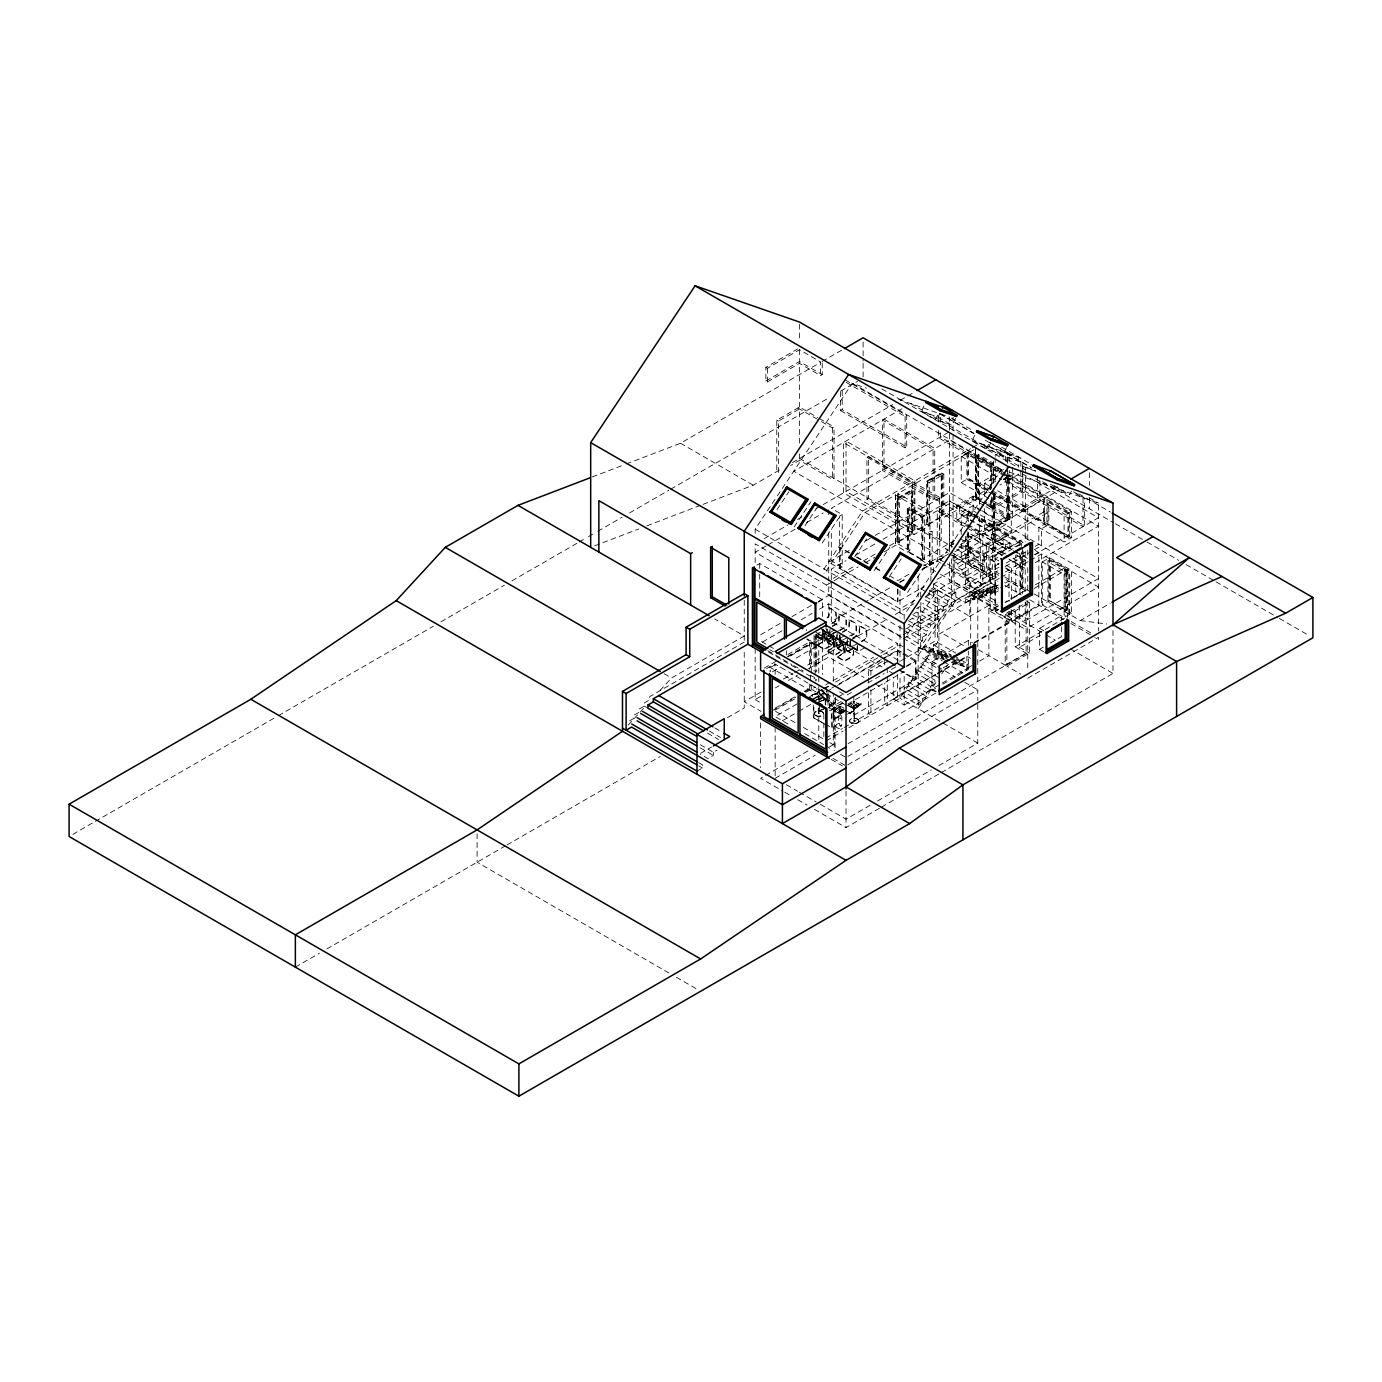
<?xml version="1.0" encoding="UTF-8"?>
<svg xmlns="http://www.w3.org/2000/svg" width="1382" height="1382" viewBox="0 0 1382 1382"><rect width="100%" height="100%" fill="white"/><g stroke="black" fill="none" stroke-linecap="round" stroke-linejoin="round"><path stroke-width="0.75" stroke-dasharray="5 3.75" d="M889.438 545.873L896.901 541.571L896.901 498.332L911.446 489.936L913.986 491.405L913.986 534.644L929.257 525.834L929.257 482.594L943.802 474.199L943.802 517.438L978.681 497.917L978.681 454.695L993.226 463.074L993.226 485.721M973.757 449.772L897.989 493.512L897.989 543.869L899.457 543.04L899.457 499.8L913.986 491.405M913.986 534.644L911.446 533.176L911.446 489.936M912.362 532.64L912.362 482.283L843.469 442.516L843.469 492.873L912.362 532.64L911.446 533.176M932.522 563.804L924.351 559.088L924.351 515.866L909.805 507.47L907.266 508.939L921.811 517.334L921.811 560.556L929.982 565.273L937.255 561.075L937.255 510.718L965.966 527.302M973.153 514.45L949.434 500.75L949.434 551.107L945.253 548.706L954.236 543.506L951.611 542.09L951.611 548.378M978.145 454.298L978.681 497.917M1011.607 549.241L984.692 533.694L984.692 508.507M984.692 495.913L984.692 483.337L997.752 475.788M1007.582 469.275L1007.582 517.542L990.687 507.781L990.687 499.541L1064.105 541.986L1071.378 537.788L1071.378 511.565L1007.081 474.441M990.687 489.245L990.687 464.542L993.226 463.074M991.222 499.23L991.222 507.47L985.781 504.309M991.222 488.934L991.222 464.231M991.775 496.864L991.775 507.142L982.688 501.908M991.775 484.512L991.775 463.92L977.229 455.524L977.229 498.764L980.874 500.854M990.687 507.781L993.226 506.313L993.226 498.073M993.589 493.927L993.226 506.313M993.589 483.441L993.589 458.254M994.677 494.981L994.677 527.924L984.692 533.694M1012.678 467.168L1012.678 517.542L995.23 507.47L995.23 492.769M995.23 480.176L995.23 459.204M1005.405 477.723L1005.405 481.869L999.946 485.013M1005.405 461.173L1005.405 452.881L982.274 444.849L997.718 453.78L1020.849 461.813L1005.405 452.881M1073.555 491.854L1084.645 498.263L1084.645 525.713L1007.046 480.919L1007.046 476.686M1007.046 461.899L1007.046 453.451L1020.849 458.254L1020.849 468.74M940.347 432.756L940.347 436.954L1009.223 476.721L1009.223 470.416M1009.223 462.02L1009.223 453.624L988.735 441.808M1020.849 470.087L1020.849 490.783L993.589 506.52L987.767 503.169M1022.49 471.037L1022.49 491.733L995.23 507.47M1022.49 468.964L1022.49 462.745L999.359 454.713L995.23 457.097M1027.759 550.174L1027.759 558.57L1013.403 550.278M1027.759 539.671L1027.759 508.196L993.658 488.52M1037.381 475.494L1037.381 500.336L1022.853 508.731L1022.853 466.304L1035.567 470.726M1039.938 481.109L1039.938 501.804L1025.392 510.2L1022.853 508.731M819.526 706.15L818.956 713.889L818.248 706.219M829.442 700.501L828.215 700.156M829.304 708.033L829.563 696.39M843.365 709.657C831.463 708.361 845.231 747.576 841.12 710.175M853.437 705.597L854.715 705.114M839.997 715.479L840.688 706.807M840.273 715.634L833.519 719.314L833.916 711.091M840.912 712.369L845.991 709.743M853.713 710.521L854.024 702.263M818.593 698.826L818.196 697.91L819.388 697.824M839.824 707.342L840.809 706.478L846.354 709.64M841.137 713.337L841.362 712.214M841.362 712.87L841.327 713.233A1.935 1.123 60 0 1 840.36 713.786L833.501 710.711M854.819 707.791L854.853 708.43A1.935 1.123 60 0 1 853.886 708.983M861.176 704.112L860.364 704.872L854.629 701.814M811.856 694.991L819.63 692.503M821.979 689.428L821.979 689.86A1.935 0.916 67.8 0 0 822.791 691.777M839.997 718.139L840.843 718.795M839.807 725.757L841.102 725.757M853.627 705.736L854.836 705.269L854.18 721.214L853.54 702.436L854.525 701.59M929.602 531.604L932.176 531.604L932.176 563.079L930.898 563.821L929.654 563.269L929.602 531.604L932.176 531.604M929.654 563.269L932.176 563.079M806.863 638.743L814.084 642.976L820.873 639.106A2.781 1.624 -59.7 0 0 822.653 636.877L822.394 631.28M817.125 644.755L824.346 648.987L831.152 645.118A2.781 1.624 -59.7 0 0 832.914 642.889C837.544 636.895 820.753 626.789 825.693 638.657A2.781 1.624 -59.7 0 1 823.931 640.885L817.125 645.377L824.346 649.609L831.152 645.74A3.541 2.056 -59.7 0 0 833.501 642.578L833.501 637.499A1.831 1.054 -59.7 0 0 832.206 636.739L825.9 640.332A2.177 1.278 -59.7 0 1 824.346 639.434L824.346 632.818M832.914 642.889L825.728 638.536M835.644 639.037L835.816 644.599A2.781 1.624 -59.7 0 1 834.054 646.811L827.265 651.319L834.486 655.534L841.293 651.665A3.541 2.056 -59.7 0 0 843.625 648.503L843.625 643.425A1.831 1.054 -59.7 0 0 842.329 642.665L836.041 646.258A2.177 1.278 -59.7 0 1 834.486 645.359L834.486 638.743L827.265 634.528L826.73 641.749A2.954 1.728 -59.7 0 0 828.544 642.803C832.638 635.029 846.613 640.695 843.037 648.814A2.781 1.624 -59.7 0 1 841.275 651.043L834.486 654.913L827.265 650.68M845.629 644.876L845.732 650.404A2.781 1.624 -59.7 0 1 843.97 652.615L837.181 657.124L844.402 661.339L851.208 657.469A3.541 2.056 -59.7 0 0 853.54 654.325L853.54 649.229A1.831 1.054 -59.7 0 0 852.245 648.486L845.957 652.062A2.177 1.278 -59.7 0 1 844.402 651.164L844.402 644.548L837.181 640.332L836.646 647.553A2.954 1.728 -59.7 0 0 838.459 648.607C842.554 640.833 856.546 646.5 852.953 654.619A2.781 1.624 -59.7 0 1 851.191 656.847L844.402 660.717L837.181 656.485M835.333 702.419L829.856 704.526M840.325 706.53L833.795 710.365L833.553 719.331L840.083 715.686L833.916 719.245M833.951 710.832L840.152 706.686M854.767 708.085L853.817 708.638L848.272 705.476M955.636 418.245L952.146 425.293L935.407 419.472L921.241 411.283L923.85 406.014M935.407 419.472L938.896 412.423M921.241 411.283L937.981 417.105L939.725 413.581M1006.528 447.613L1003.038 454.661L986.299 448.856L972.133 440.668L974.742 435.382M986.299 448.856L989.788 441.808M972.133 440.668L988.873 446.49L990.618 442.966M1035.602 478.777L1052.998 488.831L1054.742 485.307M1052.998 488.831L1069.737 494.635L1071.482 491.111M819.595 698.359L819.664 702.142M818.265 713.457L819.526 713.492M828.474 700.847L829.321 700.225M755.159 533.383L755.159 529.185L776.2 497.572M777.375 495.81L852.297 383.28L866.462 388.204M777.029 509.561L788.984 491.595M794.166 526.905L810.906 501.752M805.015 525.713L816.969 507.747M822.152 543.057L838.891 517.922M912.362 482.283L862.61 510.995L824.035 568.952L824.035 573.15M937.255 510.718L929.982 514.916L895.45 494.981L865.149 512.463L826.574 570.42L826.574 574.618M854.698 556.894L866.669 538.928M874.236 570.645L889.766 547.289M889.231 576.83L901.185 558.864M907.559 592.377L924.299 567.242M904.173 619.412L904.173 615.215L1001.311 469.327L1007.392 471.435M907.145 634.493L937.618 590.045L937.618 642.509L899.993 698.221L844.938 730.007M935.804 682.587L918.166 708.707L918.166 607.562M941.678 673.88L947.568 665.191M918.166 655.413L955.791 600.531L955.791 592.152L937.618 581.649L934.837 583.256M918.166 649.989L951.611 602.949L998.029 576.156M854.836 713.285L853.506 713.734M853.558 720.748L854.819 720.851M628.257 724.997L645.584 706.185M660.009 690.516L671.548 677.975L744.242 635.996L714.667 618.929M853.592 710.797L847.356 714.39M840.101 713.544L841.085 712.266M854.819 701.711L853.679 701.883L854.836 702.021M854.318 708.603L861.141 703.611M854.715 705.805L857.082 704.768M839.79 718.191L840.999 718.087M853.506 713.285L854.37 713.077M854.819 707.152L854.076 708.672M853.851 710.953L847.632 714.563M827.162 618.048L827.421 617.875A2.954 1.728 -59.7 0 0 829.235 614.765L829.252 607.838L835.92 612.381L835.92 618.981A2.177 1.278 -59.7 0 1 834.365 621.658L831.221 623.437M965.603 541.779L961.423 539.36M822.221 362.93L822.221 374.626L820.58 375.576L799.504 363.397L767.511 381.864L765.87 380.931L765.87 367.284L797.621 348.955M765.87 367.284L767.511 368.234L799.504 349.767L820.58 361.929L820.58 375.576M765.87 380.931L799.504 361.514L822.221 374.626M626.322 463.937L680.497 443.242L820.165 362.602M822.031 361.514L842.571 349.663M799.504 443.225L799.504 408.934L778.412 421.113L778.412 472.523L776.788 471.59L776.788 420.163L799.504 407.051L817.678 417.537M72.831 834.348L93.389 822.48M95.254 821.409L276.469 716.774M278.335 715.703L433.412 626.184M440.875 621.865L504.395 585.191M511.876 580.872L577.261 543.126M579.127 542.038L586.607 537.736M588.473 536.648L595.953 532.329M597.819 531.258L622.107 517.231M629.57 512.929L668.802 490.265M670.667 489.193L829.476 397.515M840.688 391.037L857.496 381.328M840.567 391.728L840.567 410.627L842.208 409.677L906.713 446.922L906.713 415.446L844.039 379.255M821.426 421.596L832.396 427.936L834.02 426.986L834.02 478.397L832.396 479.347L799.504 460.361L790.711 465.423M703.023 504.378L753.19 485.203L780.277 469.569M792.508 462.504L892.858 404.563M900.321 400.262L905.918 397.014M907.784 395.943L915.264 391.624M901.893 408.778L793.734 471.227L862.61 510.995M846.095 382.33L905.089 416.397L906.713 415.446M866.929 457.304L868.552 456.371L941.246 498.332L939.622 499.282L866.929 457.304L866.929 499.282L939.622 541.243L941.246 540.31L941.246 472.73L943.802 474.199M840.567 410.627L905.089 447.872L906.713 446.922M764.35 538.565L788.276 524.745M797.483 519.442L803.719 515.832M815.881 508.818L821.392 505.622M823.24 504.568L949.434 431.702M766.198 545.89L755.159 552.264L902.308 637.223M768.029 544.836L795.635 528.891M806.673 522.517L823.24 512.964M866.929 499.282L868.552 498.332L868.552 456.371M842.208 514.605L839.651 516.073L839.651 568.538L842.208 567.069L842.208 514.605L831.308 508.3L949.434 440.098L1005.319 472.368M756.887 565.117L759.703 563.493L822.394 599.684L822.394 616.804M929.257 525.834L926.717 524.365L914.901 531.172L846.026 491.405L846.026 441.048L914.901 480.815L970.458 448.735M972.323 447.664L979.717 443.38L1007.582 453.054L1007.582 463.315M988.786 498.505L961.233 482.594L961.233 456.371L968.506 452.173L1005.25 473.387M926.717 524.365L926.717 481.126L941.246 472.73M897.989 498.971L912.535 490.575L912.535 533.798L897.989 542.193M976.141 499.386L976.141 456.164L978.681 454.695M994.971 455.369L997.718 453.78M849.533 552.61L839.651 547.548L848.98 552.921M961.233 482.594L968.506 478.397L1071.378 537.788M933.075 499.697L933.075 449.34L882.372 420.059L882.372 470.433L933.075 499.697L934.716 498.764L934.716 448.39L883.996 419.109L883.996 469.483L952.889 509.25M849.17 550.451L828.751 562.232L897.454 601.896L923.573 586.814M865.892 540.794L873.32 536.51M875.169 535.439L949.434 492.562L975.502 507.626M831.308 579.645L831.308 569.159L846.06 560.643M855.303 555.305L875.601 543.592M882.977 539.326L949.434 500.75M979.596 504.309L979.596 483.337L1007.582 467.168M921.811 517.334L924.351 515.866M943.388 561.679L939.795 559.606L939.795 509.25L949.434 503.687L970.959 516.125M992.138 483.234L995.766 481.126M969.49 527.578L956.759 520.237L956.759 505.553L973.118 496.103L982.205 501.355M1003.228 479.139L1008.67 475.978L1008.67 519.217M1003.764 479.45L1009.223 476.306L1009.223 519.528L1012.678 517.542M833.381 578.246L855.803 565.307M863.266 560.988L876.343 553.439M991.17 487.138L941.246 515.97L943.802 517.438M1003.902 479.796L1007.582 477.671M1009.223 476.721L1016.496 472.523M956.759 505.553L959.488 507.125L973.118 499.248L984.019 505.553M826.574 585.104L832.154 581.891M834.02 580.803L858.222 566.845M865.668 562.543L874.979 557.171M884.29 551.798L895.45 545.337L907.266 552.161L909.805 550.692L909.805 507.47M987.232 492.355L978.145 497.606L986.731 502.564M1007.046 480.919L1020.849 472.938L1098.448 517.749L1034.375 554.752M959.488 507.125L959.488 513.413L973.118 505.553L980.391 509.751M961.233 534.454L961.233 515.123L968.506 510.925L972.151 513.033M744.242 642.077L649.747 696.649L649.747 699.793L644.288 702.937L644.288 706.081L638.847 709.242L638.847 712.386L633.388 715.53L633.388 718.675L627.946 721.819M956.759 520.237L973.118 510.787L978.577 513.949M760.67 634.701L783.007 621.796M791.955 616.631L816.434 602.5M818.299 601.429L831.308 593.914M818.161 602.137L822.394 599.684M762.519 642.025L782.748 630.347M801.163 619.723L812.201 613.349M819.561 609.099L828.751 603.779L897.454 643.442L897.454 662.634M920.015 560.332L957.035 538.945M921.811 560.556L924.351 559.088M962.304 541.796L1057.627 486.758M970.389 519.718L992.207 532.295L1005.837 524.434L1005.837 518.146L992.207 526.006L994.919 527.578L1011.279 518.146L1011.279 532.83L994.919 542.28L994.919 527.578M908.959 574.273L897.989 580.595L890.544 576.294M923.573 565.825L947.655 552.126M960.214 544.888L992.138 526.456M1009.223 476.306L1006.683 474.838L1006.683 518.06L1007.582 517.542M831.308 581.753L831.308 621.624L868.207 600.306M870.055 599.252L892.202 586.452M899.596 582.202L906.972 577.935M921.742 569.401L949.434 553.422L997.666 581.269M958.866 547.98L1059.873 489.66L1048.869 483.303M899.993 582.375L907.421 578.091M922.295 569.505L933.437 563.079L933.437 573.565M939.795 559.606L944.614 556.825M954.824 551.798L965.603 545.579L969.784 547.998L969.784 551.798L953.615 561.127L953.615 557.326L969.784 547.998M966.156 579.784L982.326 570.438L982.326 566.637L966.156 575.983L966.156 579.784L970.319 582.202L986.506 572.856L968.35 562.439L968.35 547.756L970.147 546.719L983.777 554.579L1005.37 542.124L1005.37 548.412L983.777 560.885L970.147 553.007L970.147 546.719M970.147 553.007L991.723 540.535L991.723 534.247L993.537 533.21L1009.879 542.642L1009.879 551.038M764.246 668.111L776.96 660.751M787.861 654.463L809.679 641.87L816.935 646.068L793.32 659.715M766.699 668.577L774.957 663.809M787.688 656.45L811.303 642.82L811.303 672.326M787.861 656.778L829.666 632.645M775.872 664.327L770.413 667.471L770.413 671.687M790.418 655.932L810.405 644.392L810.405 667.592M986.316 545.13L1044.36 511.616L1046.917 513.085L988.873 546.598L986.316 545.13L986.506 576.657L990.687 579.075L990.687 582.876L974.5 592.222L974.5 588.421L990.687 579.075M957.795 563.545L973.964 554.217L973.964 558.017L957.795 567.346L957.795 563.545L953.615 561.127M772.331 671.825L780.588 667.057M920.706 597.007L920.706 588.784L924.351 586.676M937.065 579.334L954.15 569.47M968.35 562.439L993.537 547.894L1008.065 556.29M933.437 596.143L933.437 584.068L937.618 581.649M961.976 569.764L978.145 560.418L978.145 564.236L961.976 573.565L961.976 569.764L957.795 567.346M968.35 547.756L984.692 557.188L1009.879 542.642M926.476 595.452L929.257 593.845L929.257 590.166L933.437 587.747L951.611 598.251L947.43 600.652L947.43 604.349L943.25 606.75L925.076 596.264M1047.02 499.386L1046.917 525.678L1044.36 524.21L1038.849 527.406L1038.849 544.197L1035.222 546.287M914.763 600.289L899.993 608.823L831.308 569.159M929.533 591.772L935.078 588.577L955.791 600.531M1046.917 525.678L1041.389 528.874L1041.389 545.665L1034.151 549.846M1071.378 511.565L1064.105 515.745L1064.105 541.986M1009.033 611.76L1009.033 622.245L990.134 611.345L990.134 558.881L1019.933 541.675L1019.933 545.873M761.033 692.002L744.242 701.676L761.016 711.367M783.404 679.08L792.715 673.69M794.581 672.619L800.178 669.389M807.641 665.087L848.652 641.403M850.517 640.332L887.814 618.79M895.26 614.489L913.917 603.727M925.094 597.266L953.062 581.131L997.7 606.888M1035.204 550.485L1038.849 552.575L1038.849 605.04L1011.589 620.777L995.23 611.345L995.23 558.881L1022.49 543.143M755.159 648.417L755.159 699.586L762.519 695.336M775.388 687.89L779.068 685.766M788.276 680.462L797.483 675.142M808.522 668.767L828.751 657.089L864.026 677.456M295.368 967.141L319.467 953.217M326.895 948.933L505.121 846.043M506.987 844.955L660.181 756.507M727.433 717.69L744.242 707.981L744.242 650.594M920.896 606.042L916.715 608.46L934.888 618.946L939.069 616.527L920.896 606.042L920.896 602.362M999.1 563.58L984.692 571.889L984.692 557.188M913.934 613.746L916.715 612.14L934.888 622.626L934.888 618.946M951.611 558.881L951.611 605.886L969.784 616.372L969.784 581.442L938.896 599.27L938.896 658.972L943.06 656.571L943.06 660.216M951.611 594.571L955.791 592.135M1001.484 554.735L965.603 534.005L965.603 586.469L968.143 585.001L997.959 602.207M998.996 567.19L986.316 574.515L988.873 575.983L997.925 570.749M1006.234 563.01L1027.983 550.468M909.753 619.844L912.535 618.238L930.708 628.724L930.708 625.044L912.535 614.558L912.535 618.238M970.319 582.202L970.319 586.003L986.506 576.657M1005.163 566.568L1032.337 550.882M815.121 680.911L816.762 679.961L766.975 651.216M1005.37 571.906L1009.033 569.799L1009.033 601.274M1006.131 565.169L1011.589 568.313L1027.932 558.881M1035.204 554.683L1038.849 552.575M943.25 606.75L943.25 610.429L939.069 612.848L922.71 603.416M999.238 578.384L920.706 623.714L918.166 622.245M1001.086 577.331L1028.553 561.455M1030.246 560.487L1041.389 554.044L1065.004 567.691L1065.004 615.957M775.147 708.189L796.948 695.595M804.22 691.397L809.679 688.253L816.935 692.451L816.935 688.236M903.172 634.683L909.511 631.021M772.244 710.711L795.859 697.064M804.946 691.812L810.405 688.668L810.405 684.453M933.437 584.068L965.603 602.638L965.603 598.821L979.596 590.753L983.777 593.154L983.777 589.354L987.957 591.772L987.957 587.972L992.138 590.373L992.138 586.573L996.318 588.991L996.318 585.191L1000.499 587.609M983.777 589.354L969.784 597.439L973.964 599.857L987.957 591.772M700.639 753.311L711.54 747.006M774.957 710.175L796.948 697.685M805.861 692.347L815.121 687.2M973.964 599.857L973.964 596.039L987.957 587.972M973.964 596.039L978.145 598.458L978.145 594.657L992.138 586.573M974.5 592.222L978.681 594.623L994.867 585.294L994.867 592.982L990.687 590.494L990.687 594.295L986.506 591.876L986.506 595.677L998.754 588.611M965.603 602.638L979.596 594.554L979.596 590.753M904.173 638.311L977.782 595.815L977.782 681.43L974.051 679.27M996.318 585.191L982.326 593.258L982.326 597.076L978.145 594.657M1027.759 590.045L1027.759 566.948L1025.219 568.417L1008.791 558.95M1035.204 562.664L1098.448 526.145L1007.167 473.439M983.777 593.154L969.784 601.239L965.603 598.821M986.506 591.876L998.754 584.811M825.693 684.885L831.204 681.689M833.052 680.635L873.528 657.262M880.887 653.012L897.454 643.442M930.708 625.044L934.888 622.626M990.687 590.494L997.683 586.452M978.145 598.458L992.138 590.373M998.357 587.074L978.681 598.441L978.681 594.623M1005.353 583.031L1008.86 581.01L1025.219 590.46L1005.699 601.723M1042.287 561.921L1049.56 557.723L1071.378 570.317L1071.378 613.332L1064.105 617.529L1064.105 574.515L1042.287 561.921L1042.287 604.936L1049.56 600.738L1071.378 613.332M700.311 744.725L713.354 752.257L716.982 750.15M796.948 703.991L775.147 716.584L788.206 724.116M809.679 696.649L822.394 689.307L822.307 690.499M835.592 682.103L881.595 655.534M883.443 654.481L899.993 644.91L905.556 648.123M982.326 597.076L996.318 588.991M908.354 620.639L926.527 631.142L930.708 628.724M990.687 594.295L997.683 590.252M713.354 752.257L713.354 755.401L707.895 758.545L700.449 754.244M994.867 592.895L998.357 590.874M1005.353 586.832L1008.86 584.828L1004.679 582.409M813.307 698.739L824.328 692.382M831.688 688.132L881.284 659.49M883.115 658.437L897.816 649.955L901.444 652.045M813.86 699.05L824.76 692.762M826.574 691.708L832.033 688.564M837.527 685.386L886.069 657.366M887.935 656.277L897.264 650.905L900.909 652.995M907.819 628.845L922.347 637.24L926.527 634.822L926.527 631.142M868.38 675.763L868.38 669.475L882.908 661.08M782.419 720.782L796.948 712.386M798.761 711.333L811.493 703.991M818.766 699.793L827.853 694.541M922.347 637.24L922.347 640.92L918.166 643.338L903.638 634.943M696.994 771.139L702.453 767.995L702.453 764.851L698.722 762.691M868.38 669.475L870.919 670.944L887.279 661.494L887.279 665.692M938.896 634.217L988.873 605.368L988.873 655.724L978.508 661.702M920.706 607.285L920.706 648.486L924.886 646.068L950.16 660.803M842.381 694.541L835.108 698.739L835.108 749.113M905.538 658.091L899.993 661.287L831.308 621.624M907.387 657.02L935.078 641.041L955.791 652.995M998.599 605.834L995.04 607.873L995.04 527.078L973.515 514.657M1015.217 596.437L1028.122 588.991M1035.498 584.724L1065.004 567.691M990.134 611.345L997.597 607.043M1005.042 602.742L1019.933 594.139L1019.933 547.963M924.886 646.068L924.886 649.73L929.067 647.312L947.24 657.797M851.467 692.451L846.026 695.595L838.563 691.294M867.827 683.002L884.186 673.552M891.459 669.354L896.901 666.21M945.616 660.544L929.067 650.974L933.437 648.694L933.437 644.91L937.618 642.509M1065.557 609.134L1064.468 609.773L1065.194 611.034L1067.008 609.98L1065.557 609.134L1066.282 570.524L1065.194 571.146L1064.468 569.902L1067.008 569.263L1067.008 610.602L1050.648 601.17L1050.648 563.39L1067.008 572.839M1064.468 570.731L1067.008 569.263M1034.22 588.404L1067.56 569.159L1098.448 587.005L1027.759 627.808L1006.856 615.75L1006.856 666.107L1020.797 674.157M828.578 707.549L834.21 704.302L834.21 750.685M995.23 611.345L998.858 609.237M813.307 705.045L813.307 717.621L832.033 727.813L832.033 709.553L842.934 703.248M835.626 697.858L835.661 704.716L841.258 701.486M929.067 650.974L933.247 648.555L963.962 666.435L968.143 664.016L968.143 667.679L952.543 663.032M1064.105 574.515L1071.378 570.317M842.502 702.868L831.48 709.242L832.033 727.813M906.799 665.744L915.99 660.441L915.99 679.339L853.834 715.22L844.748 709.968M906.108 666.78L915.437 661.391L915.437 679.65L899.095 670.201M933.247 648.555L933.247 652.218L937.428 649.799L948.346 656.087M935.977 667.368L925.076 661.08L925.076 657.296L929.257 654.878L940.157 661.183M833.795 710.365L839.962 706.789M837.181 710.383L840.463 708.43L843.728 710.383L840.463 712.214L837.181 710.331L840.463 712.283L845.732 709.381M847.84 703.991L904.173 671.462L904.173 705.045L893.273 698.739L935.597 674.312M847.512 705.459L854.041 701.624M954.34 658.385L941.608 651.043L937.428 653.461L937.428 649.799M847.857 705.649L854.231 701.97M939.069 677.75L920.896 667.264L920.896 663.481L925.076 661.08M854.18 703.593L857.445 705.494L854.18 703.542L850.897 705.494L854.18 707.377L861.038 703.576L861.211 704.768A1.935 1.123 60 0 1 860.26 705.321L859.915 705.183M1006.856 615.75L1029.4 602.742L1029.4 653.099L1006.856 666.107M841.085 712.352L845.991 709.536M941.608 651.043L941.608 654.688L945.789 652.287L945.789 655.932L949.97 653.531L949.97 657.193M840.584 713.492L845.404 710.711M916.715 669.683L934.888 680.169L934.888 683.952L916.715 673.449L916.715 669.683L920.896 667.264M840.792 713.838L845.594 711.056M935.735 691.639L931.986 690.447L931.986 661.494L968.333 640.505L972.548 642.941M848.289 705.805L854.076 708.88A1.935 1.123 60 0 0 855.043 708.327L860.986 704.215M854.508 708.931L861.055 705.165M912.535 675.867L930.708 686.37L930.708 690.136L912.535 679.65L912.535 675.867L916.715 673.449M1009.033 620.155L1011.589 618.687M847.373 714.183L853.523 710.624M974.155 642.388L1009.033 622.245M974.414 643.079L1041.389 604.418L1065.004 618.048L1015.217 646.811L1015.217 609.03M908.354 682.052L926.527 692.555L926.527 696.338L908.354 685.835L908.354 682.052L912.535 679.65M908.354 685.835L904.173 688.253L922.347 698.739L926.527 696.338M951.421 662.704L955.601 660.285L955.601 663.947L951.973 661.84M947.43 665.381L943.25 667.782L943.25 671.566L937.791 668.422M1010.985 609.738L1027.759 619.412L1098.448 578.609L977.368 508.697M937.428 673.241L966.882 656.243L970.509 658.35M825.71 738.178L842.398 728.539M844.264 727.468L897.454 696.753L897.454 673.293M935.597 674.934L893.273 699.378L893.273 677.75M937.428 673.88L966.882 656.882M955.601 663.947L959.782 661.529L959.782 665.191L963.962 662.773L963.962 666.435M807.848 750.996L760.601 778.273L782.886 791.143M826.401 740.717L843.089 731.078M930.708 686.37L934.888 683.952M1064.468 610.602L1066.282 609.566L1066.282 568.848M775.147 778.273L815.121 755.194M829.666 746.798L833.294 744.708L833.294 693.522M971.598 665.692L968.143 667.679L951.783 658.247M904.173 705.045L970.423 666.798M926.527 692.555L930.708 690.136M931.986 690.447L935.614 688.357M942.887 684.159L968.333 669.475L968.333 651.077M1043.79 651.768L1039.575 649.315L1039.575 628.344L1061.376 615.75L1061.376 619.948M848.099 743.706L937.186 692.278M922.347 702.522L918.166 704.941L899.993 694.438L904.173 692.037L922.347 702.522L922.347 698.739M1019.398 605.368L1019.398 647.329L1043.479 633.422M1034.185 593.966L1080.275 620.57L1110.109 603.364M1005.215 665.174L1026.118 653.099L1026.118 602.742L1005.215 614.8L1005.215 665.174L977.955 649.436M847.874 756.438L1027.759 652.58M1039.575 649.315L1043.203 647.225M1050.475 643.027L1061.376 636.739L1061.376 622.038M847.874 764.816L977.782 689.825L977.782 700.484M1027.759 678.182L1098.448 637.361L1098.448 639.469L1094.769 637.344M870.142 805.274L846.026 819.198L818.04 803.046M877.57 800.99L931.382 769.912M938.81 765.628L977.782 743.119L977.782 702.609M814.447 809.368L846.026 827.593L879.626 808.194M881.491 807.105L939.363 773.695M941.228 772.624L1112.994 673.449L1112.994 628.154M835.92 612.381L836.456 618.998A2.954 1.728 -59.7 0 1 834.642 622.107L831.238 624.059M832.344 625.925L837.077 623.23A2.177 1.278 -59.7 0 0 838.632 620.57L839.168 613.643L846.389 617.875L846.371 624.802A2.954 1.728 -59.7 0 1 844.575 627.912L839.582 630.762M820.338 632.282L815.363 635.081M838.632 613.953L846.389 617.875M832.361 626.547L837.354 623.679A2.954 1.728 -59.7 0 0 839.168 620.57L839.168 613.643M842.484 631.85L847.201 629.155A2.177 1.278 -59.7 0 0 848.755 626.495L849.308 619.568L856.529 623.8L856.512 630.728A2.954 1.728 -59.7 0 1 854.698 633.837L851.295 635.806M834.227 630.123L829.114 633.042A3.541 2.056 -59.7 0 1 826.782 632.559L823.171 630.451M835.229 632.04L831.826 633.975A2.781 1.624 -59.7 0 1 830.064 633.768L830.029 628.758M838.632 630.745L831.826 634.614A3.541 2.056 -59.7 0 1 829.476 634.131L829.476 629.052M839.565 630.14L844.298 627.463A2.177 1.278 -59.7 0 0 845.853 624.785L845.853 618.186M817.125 645.377L823.931 641.507A3.541 2.056 -59.7 0 0 826.281 638.363L826.281 633.267A1.831 1.054 -59.7 0 0 824.985 632.524L818.68 636.1A2.177 1.278 -59.7 0 1 817.125 635.202M848.755 619.879L856.529 623.8M842.502 632.472L847.477 629.622A2.954 1.728 -59.7 0 0 849.291 626.495L849.308 619.568M852.746 637.862L857.462 635.167A2.177 1.278 -59.7 0 0 859.017 632.49L859.569 625.58L866.79 629.795L866.773 636.739A2.954 1.728 -59.7 0 1 864.959 639.849L861.556 641.801M844.143 635.945L839.047 638.847A3.541 2.056 -59.7 0 1 836.697 638.363L829.476 634.131M847.045 637.638L841.949 640.54A3.541 2.056 -59.7 0 1 839.6 640.056L839.6 634.977M849.705 636.083L854.422 633.388A2.177 1.278 -59.7 0 0 855.976 630.71L855.976 624.111M827.265 651.319L834.072 647.432A3.541 2.056 -59.7 0 0 836.404 644.288L836.404 639.192A1.831 1.054 -59.7 0 0 835.108 638.449L828.82 642.025A2.177 1.278 -59.7 0 1 827.265 641.127L827.265 634.528M859.017 625.891L866.79 629.795M852.763 638.484L857.738 635.616A2.954 1.728 -59.7 0 0 859.552 632.507L859.569 625.58M857.324 643.649L852.21 646.551A3.541 2.056 -59.7 0 1 849.878 646.068L849.878 640.989M861.539 641.179L864.683 639.4A2.177 1.278 -59.7 0 0 866.238 636.722L866.238 630.106M837.181 657.124L843.987 653.237A3.541 2.056 -59.7 0 0 846.337 650.093L846.337 644.997A1.831 1.054 -59.7 0 0 845.024 644.254L838.736 647.83A2.177 1.278 -59.7 0 1 837.181 646.931L837.181 640.332M864.545 647.864L859.431 650.784A3.541 2.056 -59.7 0 1 857.082 650.3L849.878 646.068M815.535 700.208L819.491 698.394M815.656 700.432L818.766 698.705M853.627 713.82L854.715 713.82M861.383 703.732L855.078 707.532M823.758 688.219L829.2 686.025M823.758 688.495L829.321 686.215M819.422 692.589L812.08 695.595M819.595 691.985L812.288 695.181L812.409 696.234M822.117 698.48L818.351 699.966L822.117 698.48L819.44 696.234L815.674 697.789M817.971 702.039L825.382 699.344L818.248 702.263M829.839 704.734L835.402 702.522L835.402 697.685M830.064 704.924L835.419 702.73M825.486 708.258L818.006 711.194L825.503 708.465M840.567 710.521L843.262 709.432M854.283 705.632L856.978 704.526M592.222 476.98L624.318 464.715M594.692 545.804L638.83 528.926M646.862 525.851L701.019 505.156M833.778 710.296L834.728 710.279M860.848 704.82L854.646 702.125M818.369 711.385L818.144 710.02M840.809 710.745L839.703 710.503M832.724 637.327L825.624 641.093A2.954 1.728 -59.7 0 1 823.827 640.056L823.81 633.129M842.865 643.252L835.764 647.018A2.954 1.728 -59.7 0 1 833.951 645.981L833.933 639.054L826.712 634.839M834.141 710.59L840.17 713.889M1080.275 620.57L1106.861 623.99M825.624 633.215L818.42 636.877A2.954 1.728 -59.7 0 1 816.607 635.824L816.589 635.547M852.78 649.056L845.68 652.822A2.954 1.728 -59.7 0 1 843.866 651.786L843.849 644.876L836.628 640.643M920.706 648.486L948.017 656.605M898.732 399.415L939.311 413.512M940.347 422.253L940.347 413.857L949.434 417.019L949.434 551.954M1009.223 453.624L1018.309 456.786L1018.309 467.271M1022.853 466.304L1038.124 472.195M1009.396 472.126L1098.448 503.065L1098.448 630.952M848.168 705.252L853.713 708.413M951.282 418.09L973.636 430.994M1001.553 447.112L1031.939 464.663M1089.137 497.675L1098.448 503.065M940.347 413.857L973.844 433.205M1078.789 493.806L1110.316 512.014M974.068 433.723L938.706 413.287L938.706 423.548M985.245 440.167L1007.582 453.054M1007.046 453.451L1031.058 467.323M1022.49 462.745L1031.801 468.135M1075.818 493.547L1083.004 497.693L1083.004 526.663L1003.487 480.763M937.981 417.105L952.146 425.293M988.873 446.49L1003.038 454.661M1054.086 485.6L1069.737 494.635M910.842 403.613L979.717 443.38M999.359 454.713L1025.029 469.535M881.802 388.895L1016.444 466.615M1042.615 481.731L1113.581 522.707M1115.447 523.778L1145.246 540.984M1147.112 542.072L1178.777 560.349M1186.222 564.651L1214.173 580.785M1216.039 581.857L1277.504 617.357M1279.369 618.428L1309.169 635.634M852.297 383.28L1001.311 469.327M976.141 456.164L990.687 464.542M1005.681 475.512L966.882 453.106L966.882 479.347L1069.737 538.738L1069.737 512.497L1007.53 476.583M1004.749 476.03L938.706 437.904L938.706 425.604M1006.597 477.101L1043.565 498.436L1043.565 522.569L989.961 491.629M961.233 456.371L1001.656 479.692M984.692 483.337L991.861 487.483M979.596 483.337L990.548 489.66M992.362 490.696L1025.219 509.664L1025.219 542.003M988.113 490.558L967.78 478.828L967.78 454.695M984.019 502.392L1011.279 518.146M983.967 503.273L976.694 499.075L976.694 455.835M1006.683 518.06L1009.223 519.528M985.832 506.589L1005.837 518.146M982.205 510.787L1005.837 524.434M819.491 418.591L834.02 426.986M926.717 481.126L929.257 482.594M1029.435 540.431L1025.219 537.995L995.04 555.409L997.856 557.032M797.863 408.001L819.595 420.543M980.391 514.985L1011.279 532.83M973.964 514.069L1023.026 542.4L1015.77 546.598L970.319 520.375M949.434 500.958L971.701 513.81M973.55 514.881L1019.933 541.675M972.323 515.02L966.882 511.876L966.882 522.621M974.137 516.073L1021.402 543.351L1021.402 549.794M1020.486 543.869L967.78 513.448L967.78 520.789M1064.468 569.902L1065.194 571.146M978.145 520.271L992.501 528.546L992.501 578.92L949.434 554.044M959.488 513.413L968.575 518.665M961.233 515.123L968.506 519.321M991.723 534.247L1005.37 542.124M967.78 524.469L1011.399 549.639M1013.213 550.692L1020.486 554.89L1020.486 587.937M939.795 509.25L964.93 523.761M966.709 524.797L982.861 534.108L982.861 584.482L945.184 562.716M971.304 528.632L1005.37 548.412M979.596 533.694L1009.067 550.71M1016.081 554.769L1025.219 560.038M967.763 528.339L980.322 535.577L980.322 585.951L942.628 564.184M776.788 420.163L778.412 421.113M1005.405 554.044L968.143 532.536L968.143 585.001M1012.851 558.345L1027.759 566.948M967.78 535.473L1002.313 555.409M1009.586 559.606L1020.486 565.912M896.901 498.332L899.457 499.8M995.23 558.881L998.858 560.971M990.134 558.881L998.737 563.839M1005.595 567.812L1009.033 569.799M967.78 546.495L998.685 564.34M1005.941 568.538L1020.486 576.933M969.784 551.798L973.964 554.217M959.056 546.391L965.603 550.174L979.596 542.09L979.596 514.812M1064.468 609.773L1065.194 611.034M973.964 558.017L978.145 560.418M799.504 458.461L953.062 547.134M956.759 549.259L1002.848 575.862M1004.679 576.933L1032.337 592.895M998.685 575.344L966.882 556.998L966.882 535.508M1005.941 579.542L1021.402 588.473L1021.402 551.936M978.145 564.236L982.326 566.637M951.248 552.161L995.04 577.451L904.173 629.916L755.159 543.869L755.159 565.238M1071.188 621.624L1093.007 634.217M1004.852 585.432L1021.281 594.899M1029.763 599.805L1063.535 619.309M1070.895 623.541L1092.937 636.273M1026.066 600.807L1029.4 602.742M990.687 582.876L994.867 585.294M865.149 512.463L942.766 557.274M961.976 573.565L966.156 575.983M937.255 561.075L940.848 563.148M951.611 570.939L969.784 581.442M896.901 541.571L899.457 543.04M933.437 563.079L930.898 561.61L930.898 582.582M909.805 550.692L897.989 543.869L897.989 493.512L929.982 511.979L929.982 565.273M970.319 586.003L974.5 588.421M1039.575 628.344L1043.79 630.779M965.603 586.469L997.839 605.091M1008.791 611.414L1025.219 620.881L1025.219 601.999M1006.994 612.261L1044.187 633.733M1046.036 634.804L1055.347 640.177M1070.221 648.763L1112.994 673.449M923.763 564.616L938.654 573.219M940.52 574.307L977.782 595.815M997.856 609.497L949.434 581.546L949.434 561.247M997.959 610.602L970.7 594.865L970.7 645.239M988.873 608.305L1025.219 629.276M680.497 443.242L753.19 485.203M929.257 590.166L951.611 602.949M920.706 588.784L926.165 591.928M927.978 592.982L947.43 604.349M1019.398 647.329L1029.4 653.099M1015.217 646.811L1026.118 653.099M856.978 556.911L868.172 563.372M875.618 567.674L883.081 571.993M856.443 557.24L867.62 563.683M875.082 568.002L882.545 572.303M925.076 599.943L943.25 610.429M842.208 567.069L831.308 560.764L831.308 529.289M943.975 634.217L963.962 645.757M755.159 529.185L904.173 615.215M908.354 624.336L926.527 634.822M953.615 655.621L968.143 664.016M933.437 644.91L951.611 655.413M956.689 658.575L963.962 662.773M956.154 659.439L959.782 661.529M904.173 630.434L922.347 640.92M941.608 654.688L947.067 657.849M954.34 662.047L959.782 665.191M933.247 652.218L944.165 658.506M924.886 649.73L941.246 659.162M901.409 637.344L828.751 595.4L828.751 582.962M903.275 638.415L942.386 660.993M944.252 662.064L962.96 672.879M925.076 657.296L935.977 663.585M931.986 661.494L936.201 663.93M907.266 649.108L955.549 676.99M964.74 682.293L977.782 689.825M903.275 653.099L915.99 660.441M920.896 663.481L935.441 671.877M902.722 654.049L915.437 661.391M899.63 669.89L915.99 679.339M931.986 688.979L936.201 691.432M881.992 667.04L826.021 634.735L826.021 625.286M889.438 671.358L895.035 674.589M875.169 683.883L897.454 696.753M977.782 743.119L899.993 698.221L899.993 674.762M761.534 641.576L773.765 648.624M769.722 649.661L773.419 651.786M767.874 650.697L791.851 664.535M793.7 665.606L803.115 670.823M810.318 675.193L816.175 678.372M846.026 705.045L775.147 664.12L775.147 674.416M835.661 704.716L842.934 708.914M834.21 704.302L769.515 666.953L769.515 671.168M828.388 707.446L832.033 709.553M813.307 717.621L827.853 726.016M755.159 699.586L762.588 703.87M775.578 711.367L795.997 723.166M803.426 727.45L823.845 739.249L823.845 711.523M829.839 742.704L833.294 744.708M804.67 733.635L823.637 744.57M825.503 745.658L832.966 749.96M840.567 754.347L846.026 757.491M832.966 758.355L846.026 765.887M831.169 759.409L842.312 765.853M664.068 673.656L671.548 677.975M714.788 727.899L722.25 732.201M709.329 731.043L720.523 737.504M707.463 733.116L718.657 739.577M786.341 784.734L797.518 791.195M799.383 792.283L816.175 801.975M644.288 706.081L647.933 708.189M784.751 792.214L790.314 795.427M797.742 799.712L807.019 805.084M700.311 747.869L713.354 755.401M698.722 765.835L702.453 767.995M668.957 972.997L477.101 862.213L477.101 829.891M676.42 977.299L698.774 990.203M829.252 607.838L836.473 612.053M820.113 627.877L827.369 632.196A2.781 1.624 -59.7 0 0 829.131 632.403M830.064 633.768L837.285 638A2.781 1.624 -59.7 0 0 839.047 638.208M840.152 634.683L840.152 639.607L847.373 643.839A2.781 1.624 -59.7 0 0 849.187 644.133M850.414 640.695L850.414 645.619L857.686 649.92A2.781 1.624 -59.7 0 0 859.449 650.145M820.493 628.309L827.714 632.541M830.409 634.113L837.63 638.346M840.55 640.039L847.771 644.271M850.811 646.05L858.032 650.266M839.6 640.056L846.821 644.288A3.541 2.056 -59.7 0 0 849.17 644.772M821.91 630.037L857.635 650.939M816.019 632.351L823.24 636.584A3.541 2.056 -59.7 0 1 820.891 639.728L814.084 643.597L806.863 639.382M826.281 638.363L833.501 642.578M836.404 644.288L843.625 648.503M846.337 650.093L853.54 654.325M817.28 633.578L822.687 636.757M835.868 644.461L843.072 648.694M845.784 650.266L853.005 654.498M817.591 636.204L824.812 640.436M827.714 642.129L834.935 646.361M837.63 647.933L844.851 652.166M817.194 636.877L824.415 641.093M827.334 642.803L834.538 647.035M837.25 648.607L844.471 652.84M819.422 692.175L819.232 692.848A1.935 0.916 67.8 0 0 820.027 694.61L824.795 698.584M822.877 691.846L828.043 696.977M827.352 695.837L822.584 691.864M827.887 696.286L828.284 704.475M820.303 694.576L825.089 699.067M823.067 692.054L821.962 689.601M824.622 698.083L825.382 699.344M820.511 694.8L819.405 692.347M825.158 698.722L819.664 692.848M822.445 690.862L828.163 696.528M850.414 645.619L850.466 645.705A2.781 1.624 -59.7 0 0 852.228 645.912M847.373 643.839L847.373 638.916M840.152 639.607L840.204 639.693A2.781 1.624 -59.7 0 0 841.966 639.901M812.201 696.321L812.063 695.336M825.261 699.62L825.279 707.118M806.328 629.536L806.345 629.812A2.954 1.728 -59.7 0 0 806.604 630.555M1089.361 472.679L1089.361 485.393M1089.361 498.125L1089.361 508.731M1069.737 614.282L1069.737 571.267L1047.936 558.673L1047.936 601.688M1068.822 613.746L1068.822 571.785L1048.834 560.246L1048.834 602.207M1067.56 569.159L1067.56 617.426M1049.56 557.723L1049.56 600.738M1044.481 497.917L1044.481 524.141M1044.36 511.616L1044.36 524.21M1041.389 554.044L1041.389 604.418M1027.759 600.531L1027.759 619.412M1027.759 627.808L1027.759 669.786M1025.392 467.772L1025.392 510.2M1025.219 552.023L1025.219 591.513M1023.026 551.003L1023.026 587.523L1015.77 591.721L1015.77 555.201M1022.49 547.341L1022.49 593.5M1011.589 568.313L1011.589 601.896M1011.589 610.291L1011.589 620.777M1008.134 475.667L1008.134 518.906L993.589 527.302L993.589 494.359M994.142 494.67L994.142 527.613M993.537 533.21L993.537 547.894M992.138 497.641L992.207 532.295M988.873 546.598L988.873 575.983M983.777 554.579L983.777 560.885M973.118 496.103L973.118 510.787M968.506 452.173L968.506 478.397M968.506 510.925L968.506 521.67M968.506 532.415L968.506 556.048L961.233 560.246L961.233 545.199M968.333 640.505L968.333 648.97M967.78 531.811L967.78 557.516M966.882 656.243L966.882 671.082M961.423 543.558L961.423 547.756M954.15 554.061L954.15 596.039M953.062 417.122L953.062 546.616M953.062 555.236L953.062 581.131M939.622 499.282L939.622 541.243M935.078 588.577L935.078 641.041M929.067 647.312L929.257 654.878M918.166 576.087L918.166 597.076M914.901 480.815L914.901 531.172M907.266 508.939L907.266 552.161M905.089 416.397L905.089 447.872M899.993 590.77L899.993 617.218M899.993 625.614L899.993 661.978M897.989 588.991L897.989 601.585L840.204 568.209L840.204 547.237M897.816 649.955L897.816 662.548M897.454 589.302L897.454 601.896M897.264 650.905L897.264 661.045M887.279 667.782L887.279 674.088M887.279 676.178L887.279 705.563L884.722 704.094L884.722 683.105M884.722 660.026L884.722 666.314M870.919 670.944L870.919 675.142M870.919 689.825L870.919 715.012L868.38 713.544L868.38 686.249M868.38 677.871L868.38 684.159M863.111 342.045L863.111 361.134M863.111 363.259L863.111 378.098M858.809 720.851L858.809 721.058A4.63 2.678 0 0 1 851.865 723.373A4.63 2.678 0 0 1 851.865 718.744A4.63 2.678 0 0 1 858.809 721.058M857.635 644.91L857.635 649.851M857.082 646.897L857.082 650.3M853.834 696.96L853.834 715.22M846.821 640.903L846.821 644.288M846.026 791.074L846.026 827.593M842.208 390.795L842.208 409.677M839.997 707.238L839.824 715.513M837.25 632.991L837.25 637.914M836.697 634.977L836.697 638.363M835.834 725.757L835.834 725.965A4.63 2.678 0 0 0 842.761 728.279M833.294 632.645L833.294 683.002M832.396 427.936L832.396 479.347M828.751 509.768L828.751 516.073M828.751 532.865L828.751 580.889M828.751 603.779L828.751 620.846M828.751 631.505L828.751 657.089M828.043 692.468L828.06 705.235M827.853 697.167L827.853 704.371M827.334 628.827L827.334 632.11M826.782 629.155L826.782 632.559M826.401 687.407L826.401 704.475M825.71 699.983L825.71 707.204M825.486 699.828L825.503 703.68M823.845 690.205L823.845 700.864M823.24 636.584L823.24 631.488A1.831 1.054 -59.7 0 0 822.273 630.589M822.394 629.639L822.394 674.571M818.766 632.991L818.766 684.539M818.766 686.699L818.766 699.586M818.766 708.171L818.766 740.407M816.762 635.029L816.762 671.41M815.846 634.113L815.846 672.067M815.121 635.979L815.121 674.485M814.033 635.15L814.033 671.013M813.86 707.169L813.86 717.31M811.303 684.971L811.303 689.186M810.405 676.023L810.405 682.345M809.679 641.87L809.679 669.285M809.679 684.038L809.679 690.344M799.504 324.217L799.504 341.423M799.504 349.767L799.504 407.051M799.504 453.935L799.504 460.361M786.323 650.801L786.323 655.016M775.147 727.105L775.147 776.148M767.511 368.234L767.511 381.864M760.601 722.941L760.601 767.632M759.703 563.493L759.703 572.044M759.703 574.186L759.703 597.715M744.242 600.306L744.242 643.442M828.699 614.765A2.177 1.278 -59.7 0 1 827.144 617.426M820.234 694.524A1.935 0.916 67.8 0 1 819.44 692.762M829.58 705.373A4.63 2.678 0 0 1 833.432 708.102A4.63 2.678 0 0 1 829.235 710.659M835.834 725.965A4.63 2.678 0 0 1 842.761 723.65M895.45 494.981L895.45 545.337L895.45 494.981M897.454 498.643L897.454 541.882L911.999 533.487L911.999 490.265L897.454 498.643M927.253 481.437L927.253 524.676L941.798 516.281L941.798 473.041L927.253 481.437M975.606 448.701L975.606 499.075L975.606 448.701M942.334 473.37L927.806 481.765L927.806 524.987L942.334 516.592L942.334 473.37M1068.822 513.033L1047.936 500.958L1047.936 525.091L1068.822 537.166L1068.822 513.033M1067.923 513.551L1048.834 502.53L1048.834 524.573L1067.923 535.577L1067.923 513.551M922.9 516.695L908.354 508.3L908.354 551.539L922.9 559.935L922.9 516.695M922.347 517.006L907.801 508.611L907.819 551.85L922.347 560.246L922.347 517.006M815.933 715.79A4.63 2.678 0 0 0 823.447 714.183A4.63 2.678 0 0 0 817.298 711.229A4.63 2.678 0 0 0 815.933 715.79M815.933 715.582A4.63 2.678 0 0 0 823.447 713.976A4.63 2.678 0 0 0 817.298 711.022A4.63 2.678 0 0 0 815.933 715.582M850.897 722.734A4.63 2.678 0 0 0 858.637 721.542A4.63 2.678 0 0 0 852.97 718.277A4.63 2.678 0 0 0 850.897 722.734"/><path stroke-width="1.5" d="M925.594 402.49L926.165 401.333L940.347 409.521L939.777 410.661L925.594 402.49L938.62 406.999M942.334 408.295L942.904 407.154L957.087 415.326L956.517 416.483L939.777 410.661M976.487 431.858L977.057 430.718L993.796 436.522L1007.962 444.71L1007.409 445.85L990.669 440.046L976.487 431.858L982.066 433.793M990.669 440.046L991.222 438.906L1007.962 444.71M993.226 437.679L993.796 436.522M1049.75 471.763L1050.32 470.623L1074.66 484.685L1074.108 485.825L1057.368 480.02L1033.01 465.959L1033.581 464.801L1050.51 470.899L1073.054 483.907L1057.731 478.587L1035.187 465.579M1057.368 480.02L1057.921 478.863L1074.66 484.685M590.684 547.341L590.684 442.62L695.094 285.798L799.504 322.058L1112.994 503.065L1112.994 626.011M770.033 511.996L786.773 486.844L808.055 499.299L791.316 524.452L770.033 511.996L791.316 524.452M770.603 512.48L772.987 508.887M775.388 505.294L782.558 494.531M784.941 490.938L786.773 486.844M790.746 523.951L808.055 499.299M798.019 528.149L814.758 503.013L836.041 515.469L819.301 540.604L798.019 528.149L819.301 540.604M798.589 528.65L814.758 503.013M818.731 540.12L836.041 515.469M848.911 557.533L865.65 532.398L886.933 544.836L870.194 569.989L848.911 557.533L870.194 569.989M849.481 558.017L865.65 532.398M869.623 569.488L886.933 544.836M883.443 577.469L900.183 552.334L921.466 564.772L904.726 589.924L883.443 577.469L904.726 589.924M883.996 577.952L886.398 574.359M889.973 568.987L894.759 561.8M898.352 556.41L900.183 552.334M904.156 589.423L921.466 564.772M703.749 730.957L653.375 701.883L653.375 698.739L747.887 644.185L846.026 700.847L904.173 667.264L904.173 623.61L1008.584 466.805L1112.994 503.065M844.437 348.575L863.111 337.795L1312.9 597.49L1312.9 637.776L518.889 1096.202L69.1 836.507L69.1 804.186L250.833 699.275L396.219 600.634L445.298 547.341L517.991 505.363L590.218 477.757M696.994 774.283L696.994 734.412L782.419 783.732L782.419 823.603L846.026 786.876L899.319 748.128L1112.994 624.768L1222.034 576.501M69.1 804.186L518.889 1063.881L700.639 958.953L846.026 860.33L909.632 823.603L962.926 784.855L1176.6 661.494L1285.64 613.228L1312.9 597.49M917.13 390.553L935.804 379.774M598.855 552.057L598.855 500.647L690.637 553.629L692.278 552.679M725.17 606.093L710.624 597.698L710.624 547.341L712.266 546.391L712.266 596.748L726.794 605.143M710.624 597.698L712.266 596.748M295.368 967.141L295.368 934.819L477.101 829.891L622.487 731.268L622.487 691.397L686.094 654.671L686.094 627.186L744.242 593.604L747.887 595.711L747.887 644.185M686.094 627.186L689.722 629.276L747.887 595.711M622.487 691.397L626.115 693.488L689.722 656.778L689.722 629.276M752.43 646.811L752.43 567.691L815.121 603.882L816.762 602.949M696.424 736.191L647.933 708.189L647.933 705.045L653.375 701.883M765.127 650.145L754.054 643.77L752.43 644.703L763.486 651.095M1070.687 479.208L1089.361 468.429M826.021 626.34L826.021 622.142L775.147 651.527L846.026 692.451L896.901 663.066L904.173 667.264M776.96 653.617L826.021 625.286L895.035 665.139M696.994 734.412L724.254 718.675L724.254 739.664M1003.367 558.173L1021.073 547.946M1024.615 545.89L1029.936 542.832L1029.936 593.189L1001.587 609.548L1001.587 559.192M1000.672 558.673L1002.313 559.606L1032.475 542.193L1032.475 594.657L1002.313 612.071L1000.672 611.138L1030.851 593.707L1032.475 594.657M829.304 758.338L760.601 718.675L760.601 716.584L764.246 714.477M713.354 745.952L729.713 736.52L724.116 733.289M1152.968 536.631L1116.621 557.62L1152.968 578.609M943.975 662.116L947.603 660.026M951.248 657.918L971.235 646.379M938.516 690.654L973.049 670.719L973.049 645.342M939.432 691.19L973.964 671.255L973.964 643.753M782.419 783.732L846.026 747.006M1051.564 628.965L1062.464 622.677M975.606 673.673L939.259 694.645L939.259 665.692L975.606 644.703L975.606 673.673L973.964 671.255M1047.02 632.645L1065.194 622.142L1065.194 638.933L1047.02 649.436M1111.957 602.276L1189.315 557.62L1112.994 624.768L1176.6 661.494L1176.6 716.481M1068.649 640.937L1067.008 639.987L1045.207 652.58L1046.83 653.513L1068.649 640.937L1068.649 619.948L1046.83 632.541L1046.83 653.513M846.026 767.995L782.419 804.721L696.994 755.401M953.062 410.73L848.652 374.47L744.242 531.275L744.242 595.988M940.14 409.245L957.087 415.326M978.957 431.616L994.038 436.85M990.998 438.578L1006.061 443.795M1033.01 465.959L1042.304 469.189M951.196 413.408L956.517 416.483M1002.088 442.793L1007.409 445.85M1065.401 480.815L1074.108 485.825M977.057 430.718L991.222 438.906M1033.581 464.801L1057.921 478.863M1112.182 513.085L1285.64 613.228M695.094 285.798L1008.584 466.805M782.074 519.926L785.529 521.912M808.332 535.093L811.787 537.08M590.684 442.62L904.173 623.61M760.463 571.492L764.125 573.599M767.787 575.724L802.545 595.797M806.207 597.905L815.846 603.468L815.846 620.38M710.624 547.341L728.798 557.827L728.798 604.003M826.021 622.142L818.766 617.944L760.601 651.527L760.601 670.201L826.937 708.5L826.937 756.973M804.79 626.668L754.969 597.905L754.969 568.313M802.925 626.651L754.969 598.959L754.969 643.235L766.043 649.626M786.323 619.153L802.942 628.758M767.874 648.59L756.783 642.181L756.783 602.103L784.51 618.1L784.51 639.21M517.991 505.363L709.121 615.716M899.319 748.128L962.926 784.855L962.926 839.841M798.105 691.017L770.413 675.021L770.413 719.314L827.663 752.361M801.802 693.142L805.499 695.284M809.196 697.409L814.724 700.605M818.42 702.747L822.117 704.872M799.953 694.179L825.849 709.121L825.849 749.217L799.953 734.257M686.094 654.671L689.722 656.778M826.73 752.862L763.883 716.584L763.883 670.201M760.601 716.584L826.937 754.883M445.298 547.341L660.337 671.497M846.026 786.876L909.632 823.603M658.834 695.595L712.922 726.828M653.375 698.739L707.463 729.972M647.933 705.045L698.29 734.118M642.561 711.385L696.58 742.566M640.712 713.457L696.58 745.727M637.119 717.69L696.718 752.102M637.119 720.834L696.718 755.246M631.66 723.978L696.856 761.62M696.856 764.764L631.574 727.07L626.115 730.214L626.115 693.488M622.487 728.124L696.994 771.139M396.219 600.634L846.026 860.33M250.833 699.275L700.639 958.953M1067.008 618.998L1067.008 639.987M1066.109 620.57L1066.109 639.469L1046.105 651.008L1046.105 632.11M1030.851 543.351L1030.851 593.707M1002.313 559.606L1002.313 612.071M846.026 700.847L846.026 788.915M815.121 603.882L815.121 621.002M799.953 692.071L799.953 736.364M786.323 617.063L786.323 638.139M769.515 673.449L769.515 719.832M754.054 566.741L754.054 643.77M690.637 553.629L690.637 605.04M518.889 1063.881L518.889 1096.202M786.963 488.451L771.657 511.461L790.556 522.361L805.879 499.351L786.963 488.451M814.965 504.603L799.642 527.613L818.541 538.531L833.864 515.521L814.965 504.603M865.84 533.988L850.517 556.998L869.416 567.898L884.739 544.888L865.84 533.988M900.373 553.923L885.05 576.933L903.949 587.834L919.272 564.823L900.373 553.923M798.14 693.125L772.244 678.182L772.244 718.26L798.14 733.203L798.14 693.125"/></g></svg>
